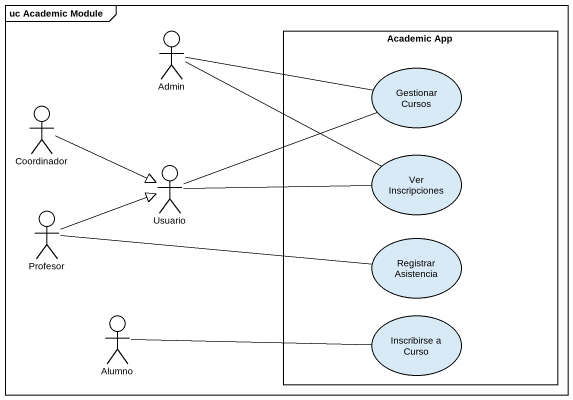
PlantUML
@startuml
mainframe uc Academic Module
actor Admin
rectangle "Academic App" as Academic_App {
  usecase "Gestionar Cursos" as Gestionar_Cursos
  usecase "Ver Inscripciones" as Ver_Inscripciones
  usecase "Registrar Asistencia" as Registrar_Asistencia
  usecase "Inscribirse a Curso" as Inscribirse_a_Curso
}
actor Coordinador
actor Usuario
actor Profesor
actor Alumno
Admin -right- Gestionar_Cursos
Admin -right- Ver_Inscripciones
Coordinador -right-|> Usuario
Usuario -right- Gestionar_Cursos
Usuario -right- Ver_Inscripciones
Profesor -right-|> Usuario
Profesor -right- Registrar_Asistencia
Alumno -right- Inscribirse_a_Curso
@enduml
